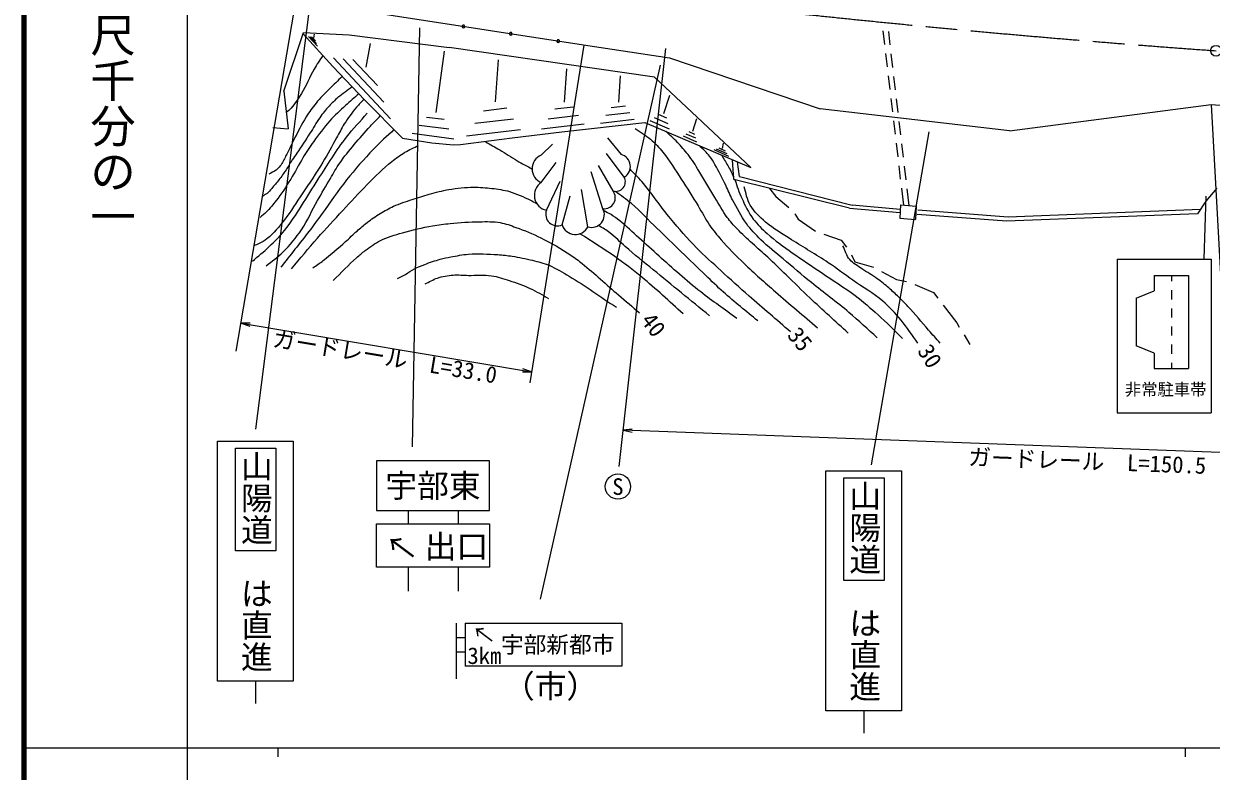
# Model space of a CAD drawing. Units: millimetres, scale not verified. Extents: x 40000 to 680000, y 20000 to 380000.
# Drawn here: x 40000 to 170887, y 202409 to 284741 of the extents above; entities that cross this region are included whole.
import ezdxf
from ezdxf.enums import TextEntityAlignment as Align

# ---------------------------------------------------------------- set-up
doc = ezdxf.new("R2010")
doc.units = ezdxf.units.MM
doc.header["$LTSCALE"] = 1000
doc.linetypes.add('CHAIN', pattern=[18.5, 12, -1.5, 3.5, -1.5])
for name, color, linetype, lineweight in [('M-BGD', 7, 'Continuous', 25), ('M-BMK', 2, 'CHAIN', 13), ('M-BMK-SRVR', 3, 'Continuous', 25), ('M-STR-HTXT', 7, 'Continuous', 13), ('M-STR-STRC', 7, 'Continuous', 25), ('M-TTL', 2, 'Continuous', 140), ('M-TTL-BAND', 7, 'Continuous', 25)]:
    doc.layers.add(name, color=color, linetype=linetype, lineweight=lineweight)
doc.styles.add('@ＭＳ ゴシック', font='')
doc.styles.add('ＭＳ ゴシック', font='')
doc.styles.get('@ＭＳ ゴシック').set_extended_font_data('@MS Gothic')
doc.styles.get('ＭＳ ゴシック').set_extended_font_data('MS Gothic')

# ---------------------------------------------------------------- blocks, each defined once
blk = doc.blocks.new('open_arrow')
at = {"color": 0, "linetype": 'Continuous', "lineweight": -2}
blk.add_lwpolyline([(7.5, 1.25), (0, 0), (7.5, -1.25)], dxfattribs=at)

msp = doc.modelspace()

# ---------------------------------------------------------------- linework, layer by layer
at = {"layer": 'M-BGD'}
for p, q in [((69993, 287296), (101710, 282404)), ((68667, 277333), (70845, 283796)), ((70794, 283645), (74064, 280032)), ((70836, 283797), (75884, 283514)), ((72387, 282270), (71392, 283330)), ((72271, 282559), (71560, 283316)), ((72155, 282848), (71729, 283302)), ((71959, 283167), (72038, 283580)), ((75884, 283514), (86874, 282123)), ((134902, 282467), (134726, 283952)), ((135509, 282409), (135334, 283894)), ((77735, 279953), (78233, 282564)), ((85456, 274960), (86367, 281726)), ((109526, 278862), (86874, 282123)), ((101710, 282404), (111184, 280970)), ((135193, 279992), (135018, 281477)), ((135801, 279934), (135625, 281419)), ((80439, 274281), (74146, 280983)), ((79706, 276109), (75211, 280896)), ((78973, 277937), (76276, 280809)), ((92011, 276134), (92334, 280783)), ((111184, 280970), (127782, 275354)), ((74064, 280032), (77610, 276311)), ((99594, 276118), (99848, 279781)), ((105574, 276105), (105775, 278991)), ((109526, 278862), (120156, 268907)), ((135485, 277516), (135310, 279001)), ((136092, 277458), (135917, 278944)), ((68667, 277333), (69127, 273170)), ((77610, 276311), (81731, 272140)), ((110538, 274851), (111209, 276869)), ((135777, 275041), (135602, 276526)), ((136384, 274983), (136209, 276468)), ((93229, 275428), (90675, 275130)), ((100553, 275562), (98541, 275327)), ((106803, 274932), (104161, 274625)), ((106330, 275667), (104745, 275482)), ((148667, 272949), (127782, 275354)), ((148667, 272949), (170880, 275846)), ((170880, 275846), (196653, 273857)), ((86349, 274179), (84386, 274434)), ((93992, 274244), (89734, 273748)), ((101755, 273697), (97059, 273149)), ((101154, 274629), (97800, 274238)), ((99312, 272839), (108467, 273859)), ((107276, 274198), (103577, 273767)), ((108467, 273859), (120156, 268907)), ((111182, 273132), (109058, 274058)), ((111035, 273735), (109518, 274396)), ((110888, 274338), (109978, 274735)), ((113731, 272901), (114194, 274295)), ((136069, 272566), (135894, 274051)), ((136676, 272508), (136501, 273993)), ((67443, 273312), (69127, 273170)), ((87393, 272047), (82813, 272642)), ((86871, 273113), (83600, 273538)), ((94754, 273061), (88794, 272366)), ((93818, 272165), (99312, 272839)), ((114175, 271715), (112710, 272354)), ((114074, 272131), (113027, 272588)), ((113972, 272548), (113344, 272822)), ((81731, 272140), (84978, 271641)), ((84978, 271641), (87350, 271403)), ((87350, 271403), (88137, 271428)), ((88137, 271428), (93818, 272165)), ((97040, 270267), (98264, 271466)), ((104357, 272190), (105855, 270342)), ((117343, 270714), (116639, 271029)), ((117019, 271004), (117142, 271599)), ((136361, 270090), (136186, 271576)), ((136968, 270033), (136793, 271518)), ((106180, 267845), (104232, 270442)), ((117730, 270107), (116087, 270842)), ((117537, 270411), (116363, 270935)), ((118277, 267580), (118115, 269771)), ((97040, 267245), (98688, 269443)), ((103833, 264373), (102559, 268444)), ((104956, 266321), (103333, 269118)), ((118897, 267901), (118657, 269542)), ((136653, 267615), (136478, 269100)), ((137260, 267557), (137085, 269043)), ((97614, 264199), (99138, 267395)), ((131014, 264442), (118277, 267580)), ((118897, 267901), (131324, 264766)), ((99337, 262600), (100211, 265772)), ((102184, 262376), (101460, 266471)), ((122215, 266608), (122878, 265699)), ((136988, 264774), (136770, 266625)), ((137594, 264721), (137377, 266567)), ((171505, 266640), (170281, 265216)), ((122878, 265699), (124321, 264516)), ((131014, 264442), (136598, 263948)), ((136614, 264265), (131324, 264766)), ((136642, 264804), (136567, 263331)), ((136642, 264804), (138352, 264654)), ((138352, 264654), (138277, 263181)), ((170281, 265216), (169382, 263818)), ((124994, 263797), (125370, 263207)), ((125370, 263207), (127252, 261902)), ((136567, 263331), (138277, 263181)), ((148329, 262994), (138490, 263743)), ((138540, 264242), (148504, 263493)), ((169382, 263818), (148329, 262994)), ((148504, 263493), (169696, 264306)), ((127252, 261902), (127253, 261902)), ((128194, 261573), (130097, 260908)), ((130097, 260908), (130676, 260123)), ((131221, 259292), (131615, 258533)), ((131615, 258533), (133663, 257924)), ((134546, 257461), (136203, 256587)), ((136203, 256587), (137296, 256354)), ((138226, 256004), (140267, 255154)), ((140267, 255154), (140741, 254534)), ((141346, 253742), (142834, 251796)), ((142834, 251796), (143116, 251334)), ((143635, 250483), (144288, 249411))]:
    msp.add_line(p, q, dxfattribs=at)
for centre, radius, start, end in [((88463, 284448), 150, 359.99996, 179.99996), ((88463, 284448), 150, 179.99996, 359.99996), ((93685, 283642), 150, 359.99996, 179.99996), ((93685, 283642), 150, 179.99996, 359.99996), ((98907, 282837), 150, 359.99996, 179.99996), ((98907, 282837), 150, 179.99996, 359.99996), ((97669, 268756), 1637, 112.61982, 247.3801), ((105498, 269026), 1364, 300.02674, 74.78701), ((97962, 265842), 1679, 123.29618, 258.05645), ((105251, 267338), 1058, 253.84565, 28.60592), ((103989, 265581), 1218, 262.63819, 37.39846), ((98809, 263758), 1273, 159.77279, 294.53306), ((102592, 263718), 1403, 253.09719, 27.85746), ((100808, 263081), 1547, 198.10584, 332.86611)]:
    msp.add_arc(centre, radius, start, end, dxfattribs=at)
for points, knots in [([(72958, 281254), (72643, 280749), (72309, 280255), (72012, 279739), (71511, 278867), (71130, 277929), (70606, 277070), (70261, 276504), (69909, 275933), (69466, 275440), (69307, 275264), (69107, 275129), (68928, 274973)], [0, 0, 0, 0, 1, 1, 1, 2, 2, 2, 3, 3, 3, 4, 4, 4, 4]), ([(75110, 278934), (74628, 278472), (74132, 278024), (73662, 277549), (73169, 277050), (72671, 276553), (72226, 276011), (71828, 275526), (71459, 275015), (71126, 274483), (70618, 273672), (70201, 272807), (69761, 271957), (69451, 271358), (69178, 270740), (68865, 270144), (68676, 269786), (68517, 269407), (68274, 269084), (68141, 268908), (67982, 268749), (67805, 268616), (67570, 268438), (67289, 268330), (67031, 268188)], [0, 0, 0, 0, 1, 1, 1, 2, 2, 2, 3, 3, 3, 4, 4, 4, 5, 5, 5, 6, 6, 6, 7, 7, 7, 8, 8, 8, 8]), ([(76201, 277790), (75679, 277394), (75136, 277024), (74635, 276602), (74290, 276311), (73952, 276011), (73647, 275680), (73276, 275278), (72945, 274842), (72628, 274396), (72235, 273843), (71905, 273246), (71538, 272675), (71068, 271942), (70596, 271209), (70112, 270485), (69945, 270235), (69768, 269992), (69603, 269741), (69366, 269382), (69151, 269008), (68910, 268651), (68659, 268278), (68402, 267907), (68126, 267551), (67874, 267225), (67604, 266913), (67332, 266604), (67166, 266416), (67017, 266211), (66822, 266054), (66656, 265920), (66456, 265837), (66272, 265728)], [0, 0, 0, 0, 1, 1, 1, 2, 2, 2, 3, 3, 3, 4, 4, 4, 5, 5, 5, 6, 6, 6, 7, 7, 7, 8, 8, 8, 9, 9, 9, 10, 10, 10, 11, 11, 11, 11]), ([(77511, 276415), (77234, 276130), (76937, 275864), (76682, 275560), (76189, 274974), (75743, 274348), (75331, 273703), (75020, 273215), (74770, 272689), (74487, 272184), (73983, 271282), (73505, 270365), (72968, 269483), (72249, 268303), (71455, 267171), (70689, 266022), (70047, 265061), (69464, 264058), (68747, 263152), (68154, 262402), (67547, 261645), (66806, 261042), (66551, 260834), (66254, 260685), (65962, 260535), (65771, 260438), (65568, 260366), (65371, 260282)], [0, 0, 0, 0, 1, 1, 1, 2, 2, 2, 3, 3, 3, 4, 4, 4, 5, 5, 5, 6, 6, 6, 7, 7, 7, 8, 8, 8, 9, 9, 9, 9]), ([(76924, 277031), (76436, 276599), (75937, 276180), (75460, 275736), (74869, 275185), (74265, 274644), (73727, 274041), (73087, 273323), (72518, 272542), (71955, 271762), (71540, 271186), (71146, 270593), (70773, 269989), (70296, 269217), (69903, 268396), (69422, 267626), (68919, 266818), (68399, 266017), (67819, 265262), (67478, 264819), (67115, 264392), (66721, 263996), (66510, 263784), (66271, 263602), (66046, 263405)], [0, 0, 0, 0, 1, 1, 1, 2, 2, 2, 3, 3, 3, 4, 4, 4, 5, 5, 5, 6, 6, 6, 7, 7, 7, 8, 8, 8, 8]), ([(65202, 258594), (65821, 259128), (66467, 259633), (67059, 260198), (67650, 260760), (68233, 261337), (68747, 261970), (69436, 262819), (70004, 263758), (70604, 264671), (71243, 265643), (71827, 266651), (72461, 267626), (73478, 269189), (74449, 270788), (75584, 272268), (76288, 273186), (77104, 274013), (77863, 274885)], [0, 0, 0, 0, 1, 1, 1, 2, 2, 2, 3, 3, 3, 4, 4, 4, 5, 5, 5, 6, 6, 6, 6]), ([(66721, 258087), (67340, 258594), (68011, 259043), (68578, 259607), (69329, 260354), (70008, 261179), (70604, 262055), (71292, 263064), (71772, 264201), (72377, 265262), (72845, 266084), (73329, 266897), (73812, 267710), (74147, 268274), (74451, 268858), (74825, 269398), (75315, 270107), (75877, 270762), (76429, 271424), (77003, 272114), (77596, 272787), (78201, 273450), (78559, 273842), (78932, 274219), (79298, 274603)], [0, 0, 0, 0, 1, 1, 1, 2, 2, 2, 3, 3, 3, 4, 4, 4, 5, 5, 5, 6, 6, 6, 7, 7, 7, 8, 8, 8, 8]), ([(80799, 273084), (80046, 272362), (79260, 271672), (78539, 270918), (77506, 269836), (76518, 268710), (75584, 267541), (74629, 266345), (73788, 265062), (72883, 263827), (72407, 263178), (71936, 262526), (71448, 261886), (70427, 260548), (69366, 259241), (68325, 257918)], [0, 0, 0, 0, 1, 1, 1, 2, 2, 2, 3, 3, 3, 4, 4, 4, 5, 5, 5, 5]), ([(107407, 273197), (107970, 272803), (108576, 272464), (109095, 272015), (109592, 271585), (110034, 271092), (110446, 270580), (111195, 269650), (111816, 268624), (112472, 267626), (113110, 266653), (113720, 265662), (114329, 264671), (114758, 263972), (115129, 263236), (115595, 262561), (115982, 262001), (116412, 261470), (116861, 260957), (117660, 260044), (118520, 259184), (119393, 258341), (120511, 257261), (121686, 256243), (122854, 255217), (124383, 253874), (125949, 252572), (127497, 251250)], [0, 0, 0, 0, 1, 1, 1, 2, 2, 2, 3, 3, 3, 4, 4, 4, 5, 5, 5, 6, 6, 6, 7, 7, 7, 8, 8, 8, 9, 9, 9, 9]), ([(130873, 250659), (129466, 251953), (128043, 253230), (126652, 254542), (125770, 255375), (124910, 256232), (124036, 257074), (123362, 257723), (122695, 258379), (122010, 259016), (121455, 259531), (120878, 260021), (120322, 260535), (119752, 261062), (119170, 261578), (118633, 262139), (118248, 262543), (117866, 262955), (117536, 263405), (117028, 264098), (116632, 264866), (116186, 265600), (115589, 266581), (115027, 267584), (114413, 268554), (114033, 269154), (113663, 269763), (113231, 270327), (112868, 270802), (112464, 271246), (112050, 271677), (111647, 272097), (111206, 272478), (110784, 272878)], [0, 0, 0, 0, 1, 1, 1, 2, 2, 2, 3, 3, 3, 4, 4, 4, 5, 5, 5, 6, 6, 6, 7, 7, 7, 8, 8, 8, 9, 9, 9, 10, 10, 10, 11, 11, 11, 11]), ([(69507, 257750), (70464, 258875), (71399, 260019), (72377, 261126), (73286, 262156), (74227, 263158), (75162, 264165), (76056, 265127), (76934, 266107), (77863, 267035), (78737, 267907), (79608, 268787), (80565, 269567), (81018, 269937), (81497, 270279), (82000, 270580), (82485, 270871), (83012, 271086), (83519, 271340)], [0, 0, 0, 0, 1, 1, 1, 2, 2, 2, 3, 3, 3, 4, 4, 4, 5, 5, 5, 6, 6, 6, 6]), ([(90899, 271755), (91418, 271456), (91944, 271167), (92457, 270858), (93100, 270473), (93717, 270046), (94362, 269666), (94914, 269342), (95483, 269048), (96043, 268740)], [0, 0, 0, 0, 1, 1, 1, 2, 2, 2, 3, 3, 3, 3]), ([(134081, 250153), (133039, 251081), (132024, 252039), (130957, 252938), (129610, 254074), (128186, 255116), (126821, 256230), (125769, 257089), (124733, 257967), (123698, 258847), (122877, 259545), (122021, 260205), (121250, 260957), (120680, 261514), (120116, 262086), (119646, 262730), (119052, 263544), (118597, 264454), (118127, 265347), (117852, 265870), (117630, 266420), (117367, 266950), (116987, 267717), (116613, 268488), (116186, 269229), (116003, 269547), (115821, 269869), (115595, 270158), (115270, 270572), (114869, 270920), (114506, 271301)], [0, 0, 0, 0, 1, 1, 1, 2, 2, 2, 3, 3, 3, 4, 4, 4, 5, 5, 5, 6, 6, 6, 7, 7, 7, 8, 8, 8, 9, 9, 9, 10, 10, 10, 10]), ([(116890, 270290), (117123, 269907), (117366, 269529), (117589, 269139), (117822, 268729), (118033, 268306), (118255, 267889)], [0, 0, 0, 0, 1, 1, 1, 2, 2, 2, 2]), ([(124511, 250810), (122990, 252124), (121456, 253423), (119948, 254752), (118900, 255676), (117860, 256609), (116831, 257554), (115932, 258379), (115014, 259186), (114162, 260059), (113158, 261089), (112209, 262173), (111290, 263278), (110191, 264599), (109255, 266052), (108132, 267353), (107721, 267828), (107261, 268259), (106825, 268712)], [0, 0, 0, 0, 1, 1, 1, 2, 2, 2, 3, 3, 3, 4, 4, 4, 5, 5, 5, 6, 6, 6, 6]), ([(118379, 267555), (118633, 266875), (118836, 266174), (119140, 265515), (119504, 264726), (119892, 263937), (120406, 263236), (120842, 262642), (121377, 262124), (121925, 261632), (122793, 260855), (123766, 260203), (124711, 259522), (125762, 258765), (126849, 258058), (127919, 257328), (129156, 256482), (130437, 255698), (131633, 254795), (132510, 254133), (133348, 253420), (134165, 252685), (135097, 251847), (135966, 250941), (136866, 250068)], [0, 0, 0, 0, 1, 1, 1, 2, 2, 2, 3, 3, 3, 4, 4, 4, 5, 5, 5, 6, 6, 6, 7, 7, 7, 8, 8, 8, 8]), ([(71879, 257855), (72258, 258126), (72648, 258381), (73015, 258667), (73859, 259324), (74662, 260032), (75463, 260740), (75895, 261122), (76303, 261532), (76736, 261914), (77104, 262238), (77470, 262566), (77860, 262863), (78318, 263211), (78793, 263537), (79284, 263836), (79760, 264128), (80248, 264406), (80757, 264636), (81420, 264935), (82116, 265155), (82805, 265385), (83432, 265594), (84065, 265785), (84703, 265959), (85414, 266153), (86124, 266363), (86851, 266484), (87758, 266635), (88678, 266720), (89598, 266733), (90265, 266743), (90933, 266688), (91596, 266609), (92251, 266530), (92910, 266444), (93544, 266259), (94339, 266026), (95087, 265654), (95841, 265310), (96078, 265202), (96307, 265077), (96540, 264960)], [0, 0, 0, 0, 1, 1, 1, 2, 2, 2, 3, 3, 3, 4, 4, 4, 5, 5, 5, 6, 6, 6, 7, 7, 7, 8, 8, 8, 9, 9, 9, 10, 10, 10, 11, 11, 11, 12, 12, 12, 13, 13, 13, 14, 14, 14, 14]), ([(120895, 252012), (119636, 253068), (118343, 254086), (117116, 255180), (116449, 255775), (115816, 256406), (115171, 257024), (113370, 258747), (111586, 260488), (109792, 262219), (108856, 263122), (107970, 264082), (106981, 264928), (106414, 265413), (105792, 265830), (105198, 266281)], [0, 0, 0, 0, 1, 1, 1, 2, 2, 2, 3, 3, 3, 4, 4, 4, 5, 5, 5, 5]), ([(138554, 249562), (137935, 250406), (137371, 251293), (136697, 252094), (136070, 252841), (135414, 253572), (134671, 254204), (133655, 255070), (132470, 255714), (131379, 256483), (130473, 257123), (129599, 257807), (128678, 258425), (127356, 259312), (125962, 260089), (124627, 260957), (123658, 261587), (122630, 262142), (121757, 262899), (121124, 263446), (120491, 264034), (120068, 264756), (119709, 265370), (119618, 266106), (119393, 266782)], [0, 0, 0, 0, 1, 1, 1, 2, 2, 2, 3, 3, 3, 4, 4, 4, 5, 5, 5, 6, 6, 6, 7, 7, 7, 8, 8, 8, 8]), ([(118585, 252289), (117261, 253260), (115905, 254190), (114612, 255202), (113811, 255829), (113039, 256493), (112269, 257158), (110760, 258463), (109295, 259820), (107808, 261151), (107102, 261783), (106431, 262456), (105689, 263045), (105384, 263288), (105065, 263514), (104732, 263718), (104483, 263870), (104216, 263989), (103958, 264125)], [0, 0, 0, 0, 1, 1, 1, 2, 2, 2, 3, 3, 3, 4, 4, 4, 5, 5, 5, 6, 6, 6, 6]), ([(74114, 256469), (74972, 257302), (75800, 258165), (76686, 258967), (76993, 259244), (77303, 259520), (77635, 259766), (78177, 260167), (78729, 260567), (79334, 260865), (80094, 261239), (80917, 261476), (81731, 261714), (82822, 262033), (83934, 262286), (85053, 262488), (85697, 262604), (86349, 262676), (87001, 262738), (88080, 262840), (89163, 262928), (90247, 262937), (91005, 262944), (91772, 262966), (92520, 262838), (93111, 262736), (93678, 262517), (94243, 262313), (95177, 261977), (96100, 261604), (96990, 261164), (98126, 260602), (99227, 259963), (100286, 259266), (100729, 258976), (101147, 258649), (101560, 258317), (102932, 257217), (104220, 256015), (105556, 254871), (106327, 254210), (107104, 253556), (107878, 252898)], [0, 0, 0, 0, 1, 1, 1, 2, 2, 2, 3, 3, 3, 4, 4, 4, 5, 5, 5, 6, 6, 6, 7, 7, 7, 8, 8, 8, 9, 9, 9, 10, 10, 10, 11, 11, 11, 12, 12, 12, 13, 13, 13, 14, 14, 14, 14]), ([(115590, 252574), (113519, 254265), (111442, 255949), (109377, 257647), (108348, 258492), (107307, 259322), (106300, 260193), (105726, 260690), (105214, 261262), (104610, 261721), (104225, 262013), (103795, 262237), (103387, 262495)], [0, 0, 0, 0, 1, 1, 1, 2, 2, 2, 3, 3, 3, 4, 4, 4, 4]), ([(112677, 252798), (111156, 254143), (109683, 255544), (108114, 256832), (107151, 257622), (106155, 258373), (105139, 259093), (103891, 259978), (102586, 260777), (101309, 261619)], [0, 0, 0, 0, 1, 1, 1, 2, 2, 2, 3, 3, 3, 3]), ([(81194, 256688), (81486, 256838), (81783, 256975), (82068, 257137), (82410, 257331), (82719, 257581), (83067, 257762), (83428, 257949), (83811, 258093), (84191, 258236), (84757, 258450), (85330, 258650), (85914, 258811), (86292, 258914), (86678, 258989), (87063, 259060), (87709, 259180), (88355, 259315), (89011, 259360), (90091, 259434), (91177, 259378), (92257, 259310), (92784, 259277), (93309, 259216), (93831, 259135), (94586, 259018), (95337, 258871), (96078, 258686), (96694, 258532), (97315, 258380), (97901, 258136), (98679, 257813), (99401, 257369), (100124, 256938), (101904, 255874), (103587, 254657), (105319, 253516)], [0, 0, 0, 0, 1, 1, 1, 2, 2, 2, 3, 3, 3, 4, 4, 4, 5, 5, 5, 6, 6, 6, 7, 7, 7, 8, 8, 8, 9, 9, 9, 10, 10, 10, 11, 11, 11, 12, 12, 12, 12]), ([(141002, 249562), (140580, 250040), (140156, 250517), (139736, 250997), (138973, 251867), (138246, 252768), (137457, 253614), (137131, 253963), (136788, 254296), (136444, 254626), (136085, 254971), (135724, 255315), (135347, 255639), (134937, 255992), (134519, 256336), (134081, 256652), (133536, 257045), (132942, 257365), (132392, 257750), (131931, 258072), (131402, 258331), (131042, 258763), (130679, 259197), (130535, 259775), (130282, 260282)], [0, 0, 0, 0, 1, 1, 1, 2, 2, 2, 3, 3, 3, 4, 4, 4, 5, 5, 5, 6, 6, 6, 7, 7, 7, 8, 8, 8, 8]), ([(84241, 256082), (84690, 256299), (85116, 256576), (85589, 256732), (86145, 256914), (86730, 257006), (87313, 257056), (87877, 257105), (88445, 257041), (89011, 257031), (89860, 257017), (90717, 257101), (91558, 256981), (92224, 256887), (92866, 256663), (93506, 256457), (94293, 256203), (95076, 255927), (95829, 255583), (96527, 255264), (97177, 254850), (97851, 254484)], [0, 0, 0, 0, 1, 1, 1, 2, 2, 2, 3, 3, 3, 4, 4, 4, 5, 5, 5, 6, 6, 6, 7, 7, 7, 7])]:
    msp.add_open_spline(points, degree=3, knots=knots, dxfattribs=at)
at = {"layer": 'M-BMK'}
msp.add_arc((266230, 1607796), 1329415, 261.55231, 265.91025, dxfattribs=at)
at = {"layer": 'M-BMK-SRVR'}
msp.add_circle((171417, 281766), 598, dxfattribs=at)
at = {"layer": 'M-STR-HTXT'}
for p, q in [((63428, 248693), (76765, 327110)), ((101734, 282401), (95773, 245194)), ((170880, 275846), (173434, 229044)), ((63949, 251756), (95969, 246415)), ((264324, 234060), (106063, 239968))]:
    msp.add_line(p, q, dxfattribs=at)
at = {"layer": 'M-STR-STRC'}
for p, q in [((71401, 285770), (65528, 240088)), ((83637, 284302), (82822, 238130)), ((105615, 235964), (110768, 282034)), ((110153, 280190), (96902, 221369)), ((139744, 272822), (133399, 236172)), ((170288, 265747), (170083, 258850)), ((160513, 258821), (160513, 241873)), ((160513, 258821), (170881, 258821)), ((170881, 258821), (170881, 241873)), ((164600, 257027), (164600, 255332)), ((164600, 257027), (168389, 257027)), ((166495, 257027), (166495, 256379)), ((168389, 257027), (168389, 246758)), ((162606, 254534), (164600, 255332)), ((166495, 255382), (166495, 254385)), ((162606, 254534), (162606, 249250)), ((166495, 253388), (166495, 252391)), ((166495, 251394), (166495, 250397)), ((164600, 248453), (162606, 249250)), ((166495, 249400), (166495, 248403)), ((164600, 248453), (164600, 246758)), ((166495, 247406), (166495, 246758)), ((164600, 246758), (168389, 246758)), ((160513, 241873), (170881, 241873)), ((82354, 231119), (82354, 229649)), ((87871, 231119), (87871, 229649)), ((82354, 224901), (82354, 222234)), ((87871, 224901), (87871, 222234)), ((87654, 218723), (87654, 212598)), ((88651, 218723), (105905, 218723)), ((88651, 218723), (88651, 213988)), ((105905, 218723), (105905, 213988)), ((87654, 217145), (88651, 217145)), ((87654, 215566), (88651, 215566)), ((105905, 213988), (88651, 213988)), ((65528, 212334), (65528, 209869)), ((132583, 209071), (132583, 206606))]:
    msp.add_line(p, q, dxfattribs=at)
for points in [[(61346, 238777), (69709, 238777), (69709, 212334), (61346, 212334)], [(63328, 238003), (67775, 238003), (67775, 226691), (63328, 226691)], [(78875, 231119), (91337, 231119), (91337, 236603), (78875, 236603)], [(128401, 235514), (136764, 235514), (136764, 209071), (128401, 209071)], [(130383, 234740), (134831, 234740), (134831, 223428), (130383, 223428)], [(78883, 229649), (91346, 229649), (91346, 224901), (78883, 224901)]]:
    msp.add_lwpolyline(points, close=True, dxfattribs=at)
msp.add_circle((105492, 233761), 1393, dxfattribs=at)
at = {"layer": 'M-TTL'}
msp.add_line((40000, 380000), (40000, 20000), dxfattribs=at)
at = {"layer": 'M-TTL-BAND'}
for p, q in [((58000, 370000), (58000, 20000)), ((40000, 205000), (579000, 205000)), ((68000, 205000), (68000, 204000)), ((168000, 205000), (168000, 204000))]:
    msp.add_line(p, q, dxfattribs=at)

# ---------------------------------------------------------------- block references
at = {"layer": 'M-STR-HTXT', "xscale": 133, "yscale": 133}
for p, rotation in [((63949, 251756), 350.5), ((95969, 246415), 170.5), ((106063, 239968), 357.9)]:
    msp.add_blockref('open_arrow', p, dxfattribs=dict(at, rotation=rotation))

# ---------------------------------------------------------------- texts
at = {"layer": 'M-BGD', "style": 'ＭＳ ゴシック'}
for s, rotation, p in [('40', 307.571, (107488, 251681)), ('35', 309.843, (123643, 250021)), ('30', 302.057, (137972, 248417))]:
    msp.add_text(s, height=1833, rotation=rotation, dxfattribs=at).set_placement(p, align=Align.BOTTOM_LEFT)
at = {"layer": 'M-STR-HTXT', "style": 'ＭＳ ゴシック'}
for s, rotation, p in [('ガードレール\u3000L=33.0', 350.53, (67256, 248678)), ('ガードレール\u3000L=150.5', 357.862, (144062, 235585))]:
    msp.add_text(s, height=1833, rotation=rotation, dxfattribs=at).set_placement(p, align=Align.BOTTOM_LEFT)
at = {"layer": 'M-STR-STRC', "style": 'ＭＳ ゴシック'}
msp.add_text('非常駐車帯', height=1320, dxfattribs=at).set_placement((161359, 243405), align=Align.BOTTOM_LEFT)
at = {"layer": 'M-STR-STRC'}
for s, height, rotation, style, p in [('山陽道\u3000は直進', 2566, 270, '@ＭＳ ゴシック', (65645, 225521)), ('山陽道\u3000は直進', 2566, 270, '@ＭＳ ゴシック', (132700, 222258)), ('←', 2566, 323.144, 'ＭＳ ゴシック', (81648, 226980)), ('↑', 1833, 52.789, 'ＭＳ ゴシック', (90745, 217421))]:
    msp.add_text(s, height=height, rotation=rotation, dxfattribs=dict(at, style=style)).set_placement(p, align=Align.MIDDLE_CENTER)
at = {"layer": 'M-STR-STRC', "style": 'ＭＳ ゴシック'}
for s, height, p in [('宇部東', 2566, (85106, 233861)), ('S', 1833, (105492, 233761)), ('出口', 2566, (87690, 227172)), ('宇部新都市', 1833, (98853, 216356)), ('3km', 1833, (90773, 215138))]:
    msp.add_text(s, height=height, dxfattribs=at).set_placement(p, align=Align.MIDDLE_CENTER)
msp.add_text('（市）', height=2566, dxfattribs=at).set_placement((98065, 209726), align=Align.BOTTOM_CENTER)
at = {"layer": 'M-TTL-BAND', "style": '@ＭＳ ゴシック'}
msp.add_text('縮尺千分の一', height=3666, rotation=270, dxfattribs=at).set_placement((49777, 261030), align=Align.MIDDLE_RIGHT)

doc.saveas('drawing.dxf')
